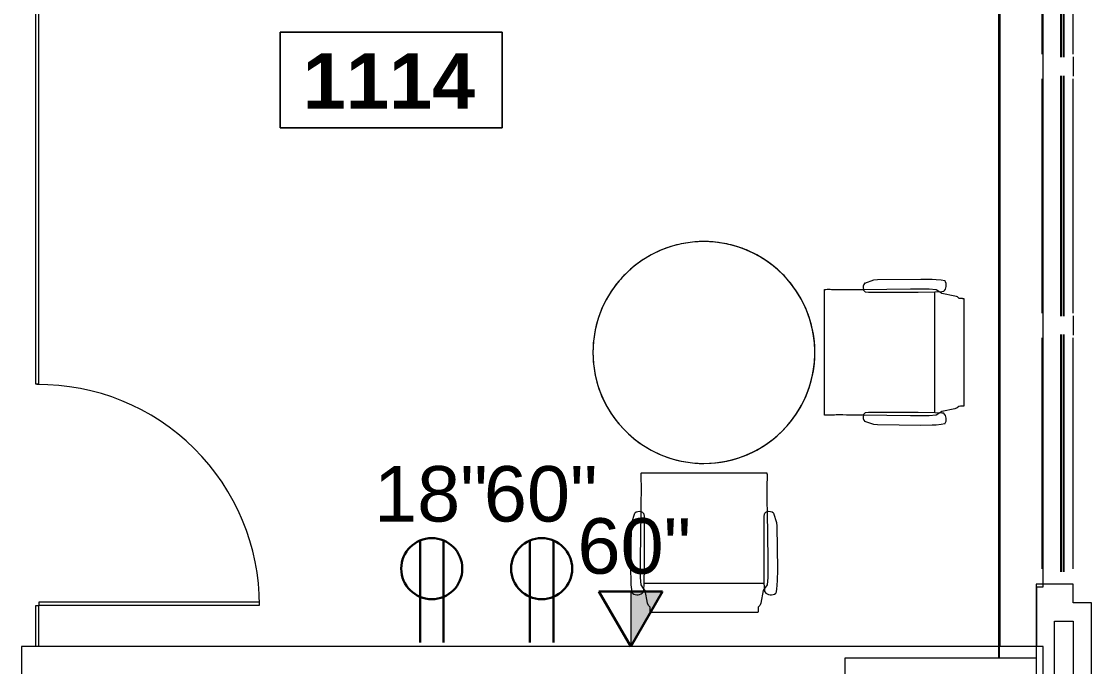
# Model space of a CAD drawing. Header units: inches. Extents: x -1221 to 179, y -822 to 880.
# Drawn here: x -32.6 to 140.9, y 235.1 to 339.8 of the extents above; entities that cross this region are included whole.
import ezdxf
from ezdxf.xclip import XClip

# ---------------------------------------------------------------- set-up
doc = ezdxf.new("R2010")
doc.units = ezdxf.units.IN
doc.header["$MEASUREMENT"] = 0
doc.header["$XCLIPFRAME"] = 2
doc.linetypes.add('L1$0$2DASHES', pattern=[163.199999, 71.999999, -24, 9.6, -24, 9.6, -24])
doc.layers.add('L1$0$A-Anno-Revs-FinF', color=181, linetype='Continuous')
doc.layers.add('L1$0$GLZ_GLAZING', color=7, linetype='Continuous')
for name, color, linetype, lineweight in [('L1$0$ArchiCAD Windows_Pen_No__4', 4, 'Continuous', 9), ('L1$0$BB Columns_Pen_No__3', 7, 'Continuous', 20), ('L1$0$BB Shell_Pen_No__100', 7, 'Continuous', 20), ('X1$0$18_0109_REV_dwg _7_', 8, 'Continuous', 9), ('X1$0$A-ANNO-NOTE', 131, 'Continuous', 30), ('X1$0$A-AREA-IDEN', 2, 'Continuous', 9), ('X1$0$A-DOOR', 31, 'Continuous', 13), ('X1$0$A-WALL', 113, 'Continuous', 9), ('X1$0$I-FURN', 30, 'Continuous', 9), ('X1$0$I-WALL', 2, 'Continuous', 9)]:
    doc.layers.add(name, color=color, linetype=linetype, lineweight=lineweight)
doc.styles.add('X1$0$Swis721 Lt BT', font='swissl.ttf', dxfattribs={"height": 9})
doc.styles.add('X1$0$Swis721 Lt BT_B', font='', dxfattribs={"height": 9})
doc.styles.get('X1$0$Swis721 Lt BT_B').set_extended_font_data('Swis721 Lt BT', bold=True)

# ---------------------------------------------------------------- blocks, each defined once
blk = doc.blocks.new('L1$0$window-fixed')
at = {"layer": 'L1$0$ArchiCAD Windows_Pen_No__4', "linetype": 'L1$0$2DASHES'}
for p, q in [((-6723.6, 3788.31), (-6761.1, 3788.31)), ((-6681.6, 3788.31), (-6719.6, 3788.31)), ((-6640.1, 3788.31), (-6677.6, 3788.31)), ((-6723.6, 3783.31), (-6761.1, 3783.31)), ((-6681.6, 3783.31), (-6719.6, 3783.31)), ((-6640.09, 3783.31), (-6677.6, 3783.31))]:
    blk.add_line(p, q, dxfattribs=at)
at = {"layer": 'L1$0$ArchiCAD Windows_Pen_No__4', "linetype": 'Continuous'}
for p, q in [((-6723.17, 3788.31), (-6721.6, 3788.31)), ((-6721.6, 3788.31), (-6720.02, 3788.31)), ((-6681.17, 3788.31), (-6679.6, 3788.31)), ((-6679.6, 3788.31), (-6678.02, 3788.31))]:
    blk.add_line(p, q, dxfattribs=at)
at = {"layer": 'L1$0$GLZ_GLAZING', "color": 30, "linetype": 'Continuous'}
for p, q in [((-6723.1, 3786.81), (-6761.6, 3786.81)), ((-6761.6, 3786.32), (-6723.1, 3786.31)), ((-6681.1, 3786.81), (-6720.1, 3786.81)), ((-6720.1, 3786.32), (-6681.1, 3786.31)), ((-6639.59, 3786.81), (-6678.1, 3786.81)), ((-6678.1, 3786.32), (-6639.6, 3786.31))]:
    blk.add_line(p, q, dxfattribs=at)
at = {"layer": 'L1$0$GLZ_GLAZING', "color": 30, "linetype": 'Continuous', "const_width": 0.00174}
for points in [[(-6763.6, 3783.31), (-6761.1, 3783.31), (-6761.1, 3786.06), (-6761.6, 3786.06), (-6761.6, 3787.06), (-6761.1, 3787.06), (-6761.1, 3788.31), (-6763.6, 3788.31), (-6763.6, 3787.06), (-6763.6, 3787.06), (-6763.6, 3786.06), (-6763.6, 3786.06)], [(-6723.1, 3786.06), (-6723.1, 3787.06), (-6761.6, 3787.06), (-6761.6, 3786.07), (-6723.1, 3786.06)], [(-6719.6, 3783.31), (-6723.6, 3783.31), (-6723.6, 3786.06), (-6723.1, 3786.06), (-6723.1, 3787.06), (-6723.6, 3787.06), (-6723.6, 3788.31), (-6719.6, 3788.31), (-6719.6, 3787.06), (-6720.1, 3787.06), (-6720.1, 3786.06), (-6719.6, 3786.06)], [(-6681.1, 3786.06), (-6681.1, 3787.06), (-6720.1, 3787.06), (-6720.1, 3786.07), (-6681.59, 3786.06)], [(-6677.6, 3783.31), (-6681.6, 3783.31), (-6681.6, 3786.06), (-6681.1, 3786.06), (-6681.1, 3787.06), (-6681.6, 3787.06), (-6681.6, 3788.31), (-6677.6, 3788.31), (-6677.6, 3787.06), (-6678.1, 3787.06), (-6678.1, 3786.06), (-6677.6, 3786.06)], [(-6639.59, 3786.06), (-6639.59, 3787.06), (-6678.1, 3787.06), (-6678.1, 3786.07), (-6639.59, 3786.06)]]:
    blk.add_lwpolyline(points, close=True, dxfattribs=at)
blk.add_lwpolyline([(-6637.6, 3783.31), (-6637.6, 3788.31), (-6640.1, 3788.31), (-6640.09, 3787.06), (-6639.59, 3787.06), (-6639.59, 3786.06), (-6640.09, 3786.06), (-6640.09, 3783.31), (-6637.6, 3783.31)], dxfattribs=at)
blk = doc.blocks.new('L1')
at = {"layer": 'L1$0$A-Anno-Revs-FinF'}
blk.add_line((-6240.69, 3159.07), (-6240.69, 3309.07), dxfattribs=at)
at = {"layer": 'L1$0$BB Columns_Pen_No__3', "linetype": 'Continuous'}
for p, q in [((-6234.69, 3159.07), (-6265.69, 3159.07)), ((-6265.69, 3159.07), (-6265.69, 3129.07))]:
    blk.add_line(p, q, dxfattribs=at)
at = {"layer": 'L1$0$BB Shell_Pen_No__100', "linetype": 'Continuous', "flags": 128}
for points in [[(-6234.69, 3171.07), (-6234.69, 3165.07)], [(-6228.69, 3168.07), (-6228.69, 3171.07), (-6234.69, 3171.07)], [(-6225.69, 3168.07), (-6228.69, 3168.07)], [(-6225.69, 3120.07), (-6225.69, 3168.07)], [(-6234.69, 3165.07), (-6234.69, 3123.07)], [(-6231.69, 3123.07), (-6231.69, 3165.07)], [(-6231.69, 3165.07), (-6228.69, 3165.07)], [(-6228.69, 3165.07), (-6228.69, 3123.07)]]:
    blk.add_lwpolyline(points, dxfattribs=at)
at = {"layer": 'L1$0$A-Anno-Revs-FinF', "rotation": 270}
blk.add_blockref('L1$0$window-fixed', (-10017, -3466.53), dxfattribs=at)
blk = doc.blocks.new('X1$0$Single Glass Door - 36_ x 84_-5046140-FIRST FLOOR POWER _ SIGNAL')
at = {"layer": 'X1$0$A-DOOR', "lineweight": 20}
for p, q in [((17.40625, 36.0625), (17.40625, 0.25)), ((17.90625, 36.0625), (17.40625, 36.0625)), ((17.90625, 0.25), (17.90625, 36.0625)), ((17.40625, 0.25), (17.90625, 0.25))]:
    blk.add_line(p, q, dxfattribs=at)
at = {"layer": 'X1$0$A-DOOR', "lineweight": 9}
blk.add_arc((17.90625, 0.25), 35.8125, 90, 180.5, dxfattribs=at)
blk = doc.blocks.new('X1$0$Walls 9 - Walls 1-5281932-FIRST FLOOR POWER _ SIGNAL')
at = {"layer": 'X1$0$A-WALL'}
for p, q in [((126.07, 386.06), (126.07, 238.38)), ((132.07, 386.06), (126.07, 386.06)), ((132.07, 374.06), (132.07, 386.06)), ((133.07, 374.06), (132.07, 374.06)), ((133.07, 248.06), (133.07, 374.06)), ((132.07, 238.38), (132.07, 248.06)), ((132.07, 248.06), (133.07, 248.06))]:
    blk.add_line(p, q, dxfattribs=at)
blk = doc.blocks.new('X1$0$F - CONF TABLE _ROUND-4 CHAIRS_ - Lam 30Dia Single-Column Base-V42-FIRST FLOOR POWER _ SIGNAL')
at = {"layer": 'X1$0$I-FURN'}
for p, q in [((-26.82, 38.17), (-26.75, 38.31)), ((-26.75, 38.31), (-26.49, 38.57)), ((-26.44, 39.41), (-9.01, 39.41)), ((-8.95, 38.57), (-8.7, 38.31)), ((-8.7, 38.31), (-8.54, 37.93)), ((-27.3, 35.86), (-26.9, 37.93)), ((-26.9, 37.93), (-26.82, 38.17)), ((-8.54, 37.93), (-8.14, 35.86)), ((-29.56, 34.28), (-29.52, 34.93)), ((-29.52, 34.93), (-29.46, 35.7)), ((-29.46, 35.7), (-29.35, 36.31)), ((-28.03, 33.77), (-27.93, 34.93)), ((-27.93, 34.93), (-27.53, 35.53)), ((-27.57, 36.09), (-27.55, 35.86)), ((-27.55, 35.86), (-27.48, 34.7)), ((-27.53, 35.53), (-27.3, 35.86)), ((-8.14, 35.86), (-7.91, 35.53)), ((-7.96, 34.7), (-7.89, 35.86)), ((-7.91, 35.53), (-7.51, 34.93)), ((-7.89, 35.86), (-7.88, 36.09)), ((-7.51, 34.93), (-7.41, 33.77)), ((-6.1, 36.31), (-5.99, 35.7)), ((-5.99, 35.7), (-5.92, 34.93)), ((-5.92, 34.93), (-5.89, 34.28)), ((-29.6, 32.42), (-29.56, 34.28)), ((-28.03, 30.77), (-28.03, 33.77)), ((-27.48, 34.7), (-27.44, 32.02)), ((-7.96, 34.7), (-27.48, 34.7)), ((-8, 32.02), (-7.96, 34.7)), ((-7.41, 33.77), (-7.41, 30.77)), ((-5.89, 34.28), (-5.84, 32.42)), ((-29.51, 25.42), (-29.6, 32.42)), ((-27.44, 32.02), (-27.44, 23.93)), ((-8, 23.93), (-8, 32.02)), ((-5.84, 32.42), (-5.93, 25.42)), ((-27.93, 23.1), (-28.03, 30.77)), ((-7.41, 30.77), (-7.52, 23.1)), ((-29.45, 24.83), (-29.51, 25.42)), ((-28.96, 23.33), (-29.45, 24.83)), ((-6, 24.83), (-6.49, 23.33)), ((-5.93, 25.42), (-6, 24.83)), ((-27.44, 23.93), (-27.49, 23.43)), ((-7.95, 23.43), (-8, 23.93)), ((-7.55, 16.78), (-27.89, 16.78)), ((8.39, 8.52), (9.89, 9.01)), ((9.89, 9.01), (10.49, 9.07)), ((10.49, 9.07), (17.49, 9.17)), ((17.49, 9.17), (19.35, 9.12)), ((19.35, 9.12), (19.99, 9.09)), ((19.99, 9.09), (20.76, 9.02)), ((20.76, 9.02), (21.37, 8.91)), ((1.84, -12.89), (1.84, 7.45)), ((8.17, 7.49), (15.83, 7.6)), ((8.99, 7), (8.5, 7.06)), ((17.08, 7), (8.99, 7)), ((15.83, 7.6), (18.83, 7.6)), ((19.76, 7.04), (17.08, 7)), ((18.83, 7.6), (20, 7.49)), ((20.93, 7.11), (19.76, 7.04)), ((19.76, -12.48), (19.76, 7.04)), ((20, 7.49), (20.59, 7.09)), ((20.59, 7.09), (20.93, 6.86)), ((21.15, 7.13), (20.93, 7.11)), ((20.93, 6.86), (22.99, 6.46)), ((22.99, 6.46), (23.23, 6.38)), ((23.23, 6.38), (23.37, 6.31)), ((23.37, 6.31), (23.63, 6.05)), ((24.48, 6), (24.48, -11.43)), ((22.99, -11.89), (20.93, -12.29)), ((23.37, -11.74), (22.99, -11.89)), ((23.63, -11.49), (23.37, -11.74)), ((15.83, -13.03), (8.17, -12.92)), ((8.5, -12.49), (8.99, -12.43)), ((8.99, -12.43), (17.08, -12.43)), ((18.83, -13.03), (15.83, -13.03)), ((17.08, -12.43), (19.76, -12.48)), ((20, -12.93), (18.83, -13.03)), ((19.76, -12.48), (20.93, -12.54)), ((20.59, -12.52), (20, -12.93)), ((20.93, -12.29), (20.59, -12.52)), ((20.93, -12.54), (21.15, -12.56)), ((9.89, -14.44), (8.39, -13.95)), ((10.49, -14.5), (9.89, -14.44)), ((17.49, -14.6), (10.49, -14.5)), ((19.35, -14.55), (17.49, -14.6)), ((19.99, -14.52), (19.35, -14.55)), ((20.76, -14.45), (19.99, -14.52)), ((21.37, -14.34), (20.76, -14.45))]:
    blk.add_line(p, q, dxfattribs=at)
for centre, radius, start, end in [((-28.58, 35.24), 1.32, 40.065, 125.935), ((-6.87, 35.24), 1.32, 54.065, 139.935), ((-28.24, 24.18), 1.12, 229.743, 286.0891), ((-28.15, 23.85), 0.781, 286.8466, 327.6782), ((-7.29, 23.85), 0.781, 212.3218, 253.1534), ((-7.21, 24.18), 1.12, 253.9109, 310.257), ((-17.69, -2.75), 18, 0, 180), ((-17.69, -2.75), 18, 360, 180), ((-17.69, -2.75), 18, 104.2105, 113.6842), ((-17.69, -2.75), 18, 66.3158, 104.2105), ((-17.69, -2.75), 18, 123.1579, 132.6316), ((-17.69, -2.75), 18, 113.6842, 123.1579), ((-17.69, -2.75), 18, 47.3684, 66.3158), ((-17.69, -2.75), 18, 132.6316, 142.1053), ((-17.69, -2.75), 18, 0, 47.3684), ((20.31, 8.14), 1.32, 310.065, 35.935), ((-17.69, -2.75), 18, 142.1053, 151.5789), ((9.24, 7.8), 1.12, 139.743, 196.0891), ((8.91, 7.72), 0.781, 196.8466, 237.6782), ((-17.69, -2.75), 18, 151.5789, 161.0526), ((-17.69, -2.75), 18, 161.0526, 170.5263), ((-17.69, -2.75), 18, 170.5263, 180), ((-17.69, -2.75), 18, 180, 0), ((-17.69, -2.75), 18, 180, 360), ((-17.69, -2.75), 18, 180, 189.4737), ((-17.69, -2.75), 18, 350.5263, 0), ((-17.69, -2.75), 18, 189.4737, 198.9474), ((-17.69, -2.75), 18, 331.5789, 350.5263), ((-17.69, -2.75), 18, 198.9474, 208.4211), ((-17.69, -2.75), 18, 208.4211, 217.8947), ((-17.69, -2.75), 18, 274.7368, 331.5789), ((-17.69, -2.75), 18, 217.8947, 227.3684), ((9.24, -13.23), 1.12, 163.9109, 220.257), ((8.91, -13.15), 0.781, 122.3218, 163.1534), ((20.31, -13.57), 1.32, 324.065, 49.935), ((-17.69, -2.75), 18, 227.3684, 236.8421), ((-17.69, -2.75), 18, 236.8421, 255.7895), ((-17.69, -2.75), 18, 255.7895, 274.7368)]:
    blk.add_arc(centre, radius, start, end, dxfattribs=at)
for points, knots in [([(-26.49, 38.57), (-26.49, 38.62), (-26.49, 38.76), (-26.48, 38.94), (-26.48, 39.09), (-26.47, 39.19), (-26.46, 39.28), (-26.45, 39.34), (-26.45, 39.39), (-26.44, 39.41), (-26.44, 39.41)], [-1, -1, -1, -1, -0.888889, -0.666667, -0.555556, -0.444444, -0.333333, -0.222222, -0.111111, 0, 0, 0, 0]), ([(-9.01, 39.41), (-9, 39.41), (-9, 39.39), (-8.99, 39.34), (-8.98, 39.25), (-8.96, 39.03), (-8.95, 38.76), (-8.95, 38.57)], [-1, -1, -1, -1, -0.888889, -0.777778, -0.666667, -0.444444, 0, 0, 0, 0]), ([(-27.89, 16.78), (-27.9, 16.78), (-27.92, 16.85), (-27.94, 17.15), (-27.94, 17.48), (-27.94, 17.64), (-27.94, 17.72)], [-1, -1, -1, -1, -0.727273, -0.363636, -0.181818, 0, 0, 0, 0]), ([(-7.51, 17.72), (-7.51, 17.6), (-7.5, 17.39), (-7.51, 17.16), (-7.52, 17.02), (-7.52, 16.94), (-7.53, 16.87), (-7.54, 16.81), (-7.54, 16.78), (-7.55, 16.78), (-7.55, 16.78)], [-1, -1, -1, -1, -0.727273, -0.545455, -0.454545, -0.363636, -0.272727, -0.181818, -0.090909, 0, 0, 0, 0]), ([(1.84, 7.45), (1.84, 7.46), (1.91, 7.48), (2.21, 7.5), (2.54, 7.5), (2.7, 7.5), (2.78, 7.5)], [-1, -1, -1, -1, -0.727273, -0.363636, -0.181818, 0, 0, 0, 0]), ([(23.63, 6.05), (23.68, 6.05), (23.82, 6.05), (24, 6.05), (24.15, 6.04), (24.25, 6.03), (24.34, 6.03), (24.41, 6.02), (24.45, 6.01), (24.47, 6), (24.48, 6)], [-1, -1, -1, -1, -0.888889, -0.666667, -0.555556, -0.444444, -0.333333, -0.222222, -0.111111, 0, 0, 0, 0]), ([(24.48, -11.43), (24.47, -11.43), (24.45, -11.44), (24.41, -11.45), (24.32, -11.46), (24.1, -11.48), (23.82, -11.48), (23.63, -11.49)], [-1, -1, -1, -1, -0.888889, -0.777778, -0.666667, -0.444444, 0, 0, 0, 0]), ([(2.78, -12.93), (2.66, -12.93), (2.45, -12.93), (2.22, -12.93), (2.08, -12.92), (2, -12.92), (1.93, -12.91), (1.88, -12.9), (1.84, -12.89), (1.84, -12.89), (1.84, -12.89)], [-1, -1, -1, -1, -0.727273, -0.545455, -0.454545, -0.363636, -0.272727, -0.181818, -0.090909, 0, 0, 0, 0])]:
    blk.add_open_spline(points, degree=3, knots=knots, dxfattribs=at)
for points in [[(-27.89, 18.69), (-27.89, 19.43), (-27.9, 20.91), (-27.92, 22.37), (-27.93, 23.1)], [(-7.52, 23.1), (-7.53, 22.37), (-7.54, 20.91), (-7.55, 19.43), (-7.56, 18.69)], [(-27.94, 17.72), (-27.93, 17.88), (-27.91, 18.21), (-27.9, 18.53), (-27.89, 18.69)], [(-7.56, 18.69), (-7.55, 18.53), (-7.53, 18.21), (-7.52, 17.88), (-7.51, 17.72)], [(2.78, 7.5), (2.94, 7.49), (3.27, 7.48), (3.59, 7.46), (3.75, 7.45)], [(3.75, 7.45), (4.49, 7.45), (5.97, 7.46), (7.44, 7.48), (8.17, 7.49)], [(3.75, -12.88), (3.59, -12.89), (3.27, -12.91), (2.94, -12.92), (2.78, -12.93)], [(8.17, -12.92), (7.44, -12.91), (5.97, -12.9), (4.49, -12.89), (3.75, -12.88)]]:
    blk.add_open_spline(points, degree=3, dxfattribs=at)
blk = doc.blocks.new('X1$0$Room Tag - Room Name and Number-3379422-FIRST FLOOR POWER _ SIGNAL')
at = {"layer": 'X1$0$A-AREA-IDEN'}
for p, q in [((-0.1881, -0.1636), (-0.1881, -0.0018)), ((-0.1881, -0.0018), (0.1869, -0.0018)), ((0.1869, -0.0018), (-0.1881, -0.0018)), ((-0.1881, -0.0018), (-0.1881, -0.1636)), ((0.1869, -0.0018), (0.1869, -0.1636)), ((0.1869, -0.1636), (0.1869, -0.0018)), ((0.1869, -0.1636), (-0.1881, -0.1636)), ((-0.1881, -0.1636), (0.1869, -0.1636))]:
    blk.add_line(p, q, dxfattribs=at)
blk = doc.blocks.new('X1')
at = {"layer": 'X1$0$A-ANNO-NOTE', "lineweight": 9}
blk.add_hatch(color=256, dxfattribs=at).paths.add_polyline_path([(66.2, 238.38), (71.36, 247.32), (66.2, 247.32), (66.2, 246.43)], flags=0)
at = {"layer": 'X1$0$A-ANNO-NOTE'}
for p, q in [((32.03, 239.04), (32.03, 255.56)), ((35.86, 239.04), (35.86, 255.56)), ((49.84, 239.04), (49.84, 255.56)), ((53.67, 239.04), (53.67, 255.56)), ((66.2, 238.38), (61.04, 247.32)), ((61.04, 247.32), (71.36, 247.32)), ((66.2, 238.38), (71.36, 247.32))]:
    blk.add_line(p, q, dxfattribs=at)
at = {"layer": 'X1$0$A-ANNO-NOTE', "lineweight": 9}
for p, q in [((66.2, 238.38), (71.36, 247.32)), ((71.36, 247.32), (66.2, 247.32)), ((66.2, 247.32), (66.2, 238.38))]:
    blk.add_line(p, q, dxfattribs=at)
at = {"layer": 'X1$0$A-ANNO-NOTE'}
for centre in [(33.94, 251), (51.76, 251)]:
    blk.add_circle(centre, 4.95, dxfattribs=at)
at = {"layer": 'X1$0$A-WALL', "lineweight": 13}
for p, q in [((133.07, 238.38), (-32.61, 238.38)), ((-32.61, 238.38), (-32.61, 233.76)), ((133.07, 233.76), (133.07, 238.38))]:
    blk.add_line(p, q, dxfattribs=at)
at = {"layer": 'X1$0$I-WALL', "lineweight": 13}
for p, q in [((-30.3, 386.06), (-30.3, 280.96)), ((-29.8, 280.96), (-29.8, 386.06)), ((-30.3, 280.96), (-29.8, 280.96)), ((-29.8, 244.96), (-30.3, 244.96)), ((-30.3, 244.96), (-30.3, 238.38)), ((-29.8, 238.38), (-29.8, 244.96))]:
    blk.add_line(p, q, dxfattribs=at)
at = {"layer": 'X1$0$18_0109_REV_dwg _7_'}
ref = blk.add_blockref('L1', (6366.63, -2922.6), dxfattribs=at)
XClip(ref).set_block_clipping_path([(-7587.3890141857, 2122.8758432012), (-6188.1189173454, 3796.6416784023)])
at = {"layer": 'X1$0$A-AREA-IDEN', "xscale": 95.99999999999994, "yscale": 95.99999999999994, "zscale": 95.99999999999994}
blk.add_blockref('X1$0$Room Tag - Room Name and Number-3379422-FIRST FLOOR POWER _ SIGNAL', (27.43, 338.21), dxfattribs=at)
at = {"layer": 'X1$0$A-DOOR', "rotation": 269.9999999999999}
blk.add_blockref('X1$0$Single Glass Door - 36_ x 84_-5046140-FIRST FLOOR POWER _ SIGNAL', (-30.05, 262.96), dxfattribs=at)
at = {"layer": 'X1$0$A-WALL'}
blk.add_blockref('X1$0$Walls 9 - Walls 1-5281932-FIRST FLOOR POWER _ SIGNAL', (0, 0), dxfattribs=at)
at = {"layer": 'X1$0$I-FURN', "rotation": 269.999837309661}
blk.add_blockref('X1$0$F - CONF TABLE _ROUND-4 CHAIRS_ - Lam 30Dia Single-Column Base-V42-FIRST FLOOR POWER _ SIGNAL', (80.82, 268.38), dxfattribs=at)
at = {"layer": 'X1$0$A-ANNO-NOTE', "lineweight": 9, "char_height": 9, "width": 20.604, "attachment_point": 1, "style": 'X1$0$Swis721 Lt BT'}
for s, insert in [('18"', (24.57, 267.64)), ('60"', (42.38, 267.64)), ('60"', (57.56, 259.18))]:
    blk.add_mtext(s, dxfattribs=dict(at, insert=insert))
at = {"layer": 'X1$0$A-AREA-IDEN', "insert": (13.02, 334.61), "char_height": 9, "width": 33.936, "attachment_point": 1, "style": 'X1$0$Swis721 Lt BT_B'}
blk.add_mtext('1114', dxfattribs=at)

msp = doc.modelspace()

# ---------------------------------------------------------------- block references
at = {"color": 253}
msp.add_blockref('X1', (0, 0), dxfattribs=at)

doc.saveas('drawing.dxf')
